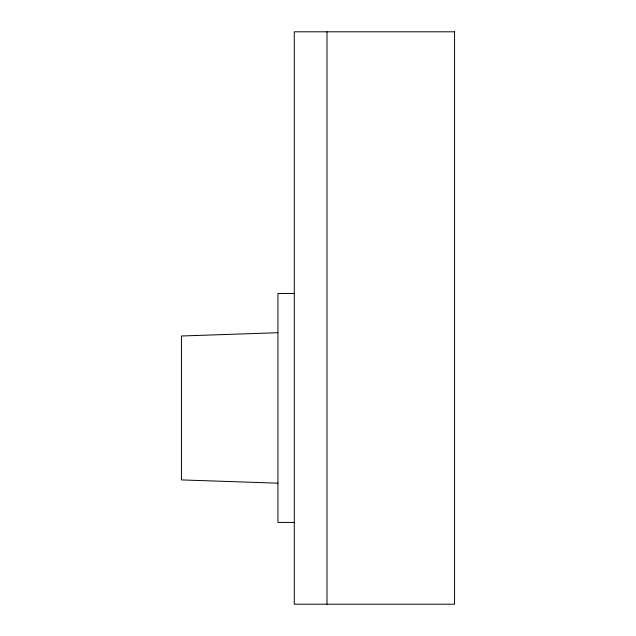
<?xml version="1.0" encoding="UTF-8"?>
<svg xmlns="http://www.w3.org/2000/svg" width="636" height="636" viewBox="0 0 636 636"><rect width="100%" height="100%" fill="white"/><g stroke="black" fill="none" stroke-linecap="round" stroke-linejoin="round"><path stroke-width="0.95" d="M277.932 332.715L181.443 335.991L181.443 479.91L277.932 483.177M294.285 293.466L277.932 293.466L277.932 522.426L294.285 522.426M326.991 31.8L326.991 604.2M454.557 31.8L294.285 31.8L294.285 604.2L454.557 604.2L454.557 31.8"/></g></svg>
